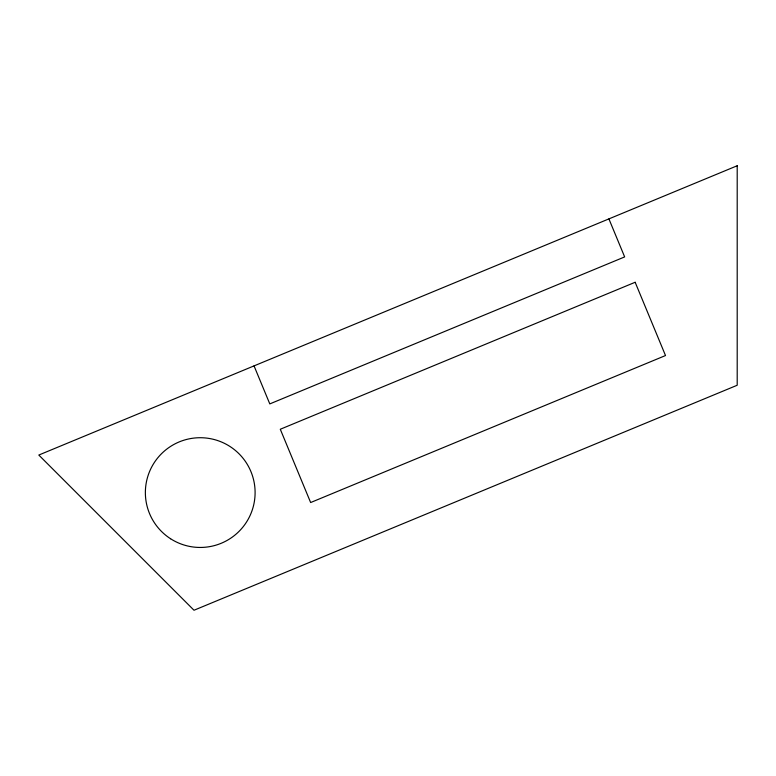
<?xml version="1.0" encoding="UTF-8"?>
<svg xmlns="http://www.w3.org/2000/svg" width="776" height="776" viewBox="0 0 776 776"><rect width="100%" height="100%" fill="white"/><g stroke="black" fill="none" stroke-linecap="round" stroke-linejoin="round"><path stroke-width="1.16" d="M608.908 218.9L624.651 256.914L269.796 403.908L254.043 365.884M737.2 165.754L38.8 455.046L194 610.246L737.2 385.245L737.2 165.754M635.156 282.27L280.291 429.254L310.642 502.538L665.507 355.544L635.156 282.27M170.584 538.757A54.873 54.873 0 0 0 255.042 495.185A54.873 54.873 0 0 0 175.075 443.824A54.873 54.873 0 0 0 170.584 538.757"/></g></svg>
